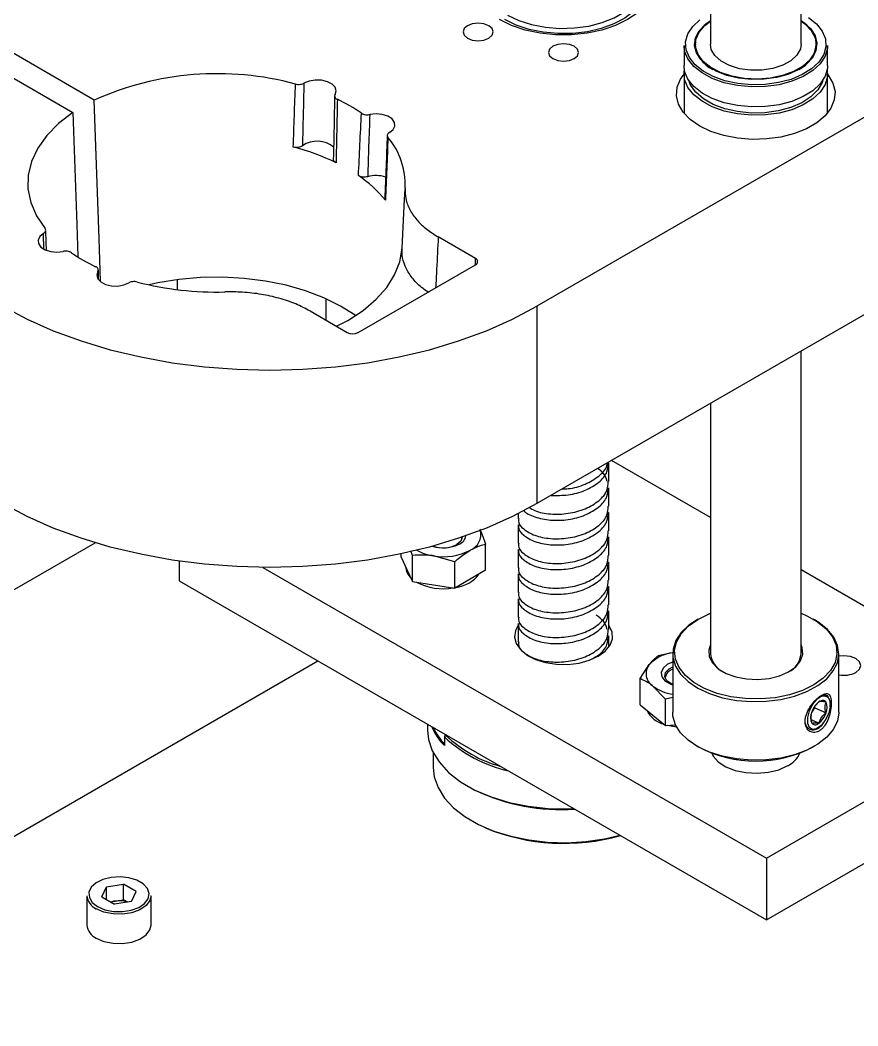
# Model space of a CAD drawing. Header units: millimetres. Extents: x -190 to 12889, y -227 to 3957.
# Drawn here: x 12212.2 to 12323.2, y 603.9 to 737.1 of the extents above; entities that cross this region are included whole.
import ezdxf

# ---------------------------------------------------------------- set-up
doc = ezdxf.new("R2010")
doc.units = ezdxf.units.MM
doc.header["$LTSCALE"] = 0.7
doc.layers.get('0').update_dxf_attribs({"color": 255})
doc.layers.add('DIM', color=94, linetype='Continuous', lineweight=25)

# ---------------------------------------------------------------- blocks, each defined once
blk = doc.blocks.new('3d')
at = {"color": 5, "linetype": 'Continuous', "lineweight": 25}
for p, q in [((17713.61, 657.74), (17713.61, 698.32)), ((17701.61, 692.66), (17701.61, 657.74)), ((17619.98, 650.36), (17595.18, 664.68)), ((17592.35, 663.05), (17617.15, 648.73)), ((17698.11, 657.58), (17698.11, 654.92)), ((17699.61, 657.74), (17699.61, 657.66)), ((17715.61, 657.66), (17715.61, 657.74)), ((17717.11, 654.92), (17717.11, 657.58)), ((17698.11, 653.82), (17698.11, 648.63)), ((17717.11, 648.63), (17717.11, 653.82)), ((17726.7, 650.8), (17678.62, 623.04)), ((17661.14, 638.62), (17661.06, 637.15)), ((17660.76, 630.72), (17661.09, 637.25)), ((17613.34, 630.61), (17613.28, 632.68)), ((17670.48, 629.37), (17665.56, 632.22)), ((17670.48, 628.55), (17670.48, 629.37)), ((17620.49, 626.76), (17620.48, 627.65)), ((17620.57, 626.59), (17620.55, 627.84)), ((17654.93, 619.57), (17670.48, 628.55)), ((17631.01, 625.25), (17631.01, 626.57)), ((17650.69, 624.03), (17650.69, 621.2)), ((17726.7, 624.67), (17678.62, 596.91)), ((17648.58, 622.42), (17653.51, 619.57)), ((17678.62, 623.04), (17678.62, 596.91)), ((17713.61, 577.03), (17713.61, 617.11)), ((17701.61, 610.19), (17701.61, 577.03)), ((17688.15, 599.83), (17688.15, 602.28)), ((17701.61, 595.06), (17688.51, 602.62)), ((17688.15, 596.57), (17688.15, 599.02)), ((17676.15, 595.58), (17676.15, 594.94)), ((17688.15, 593.3), (17688.15, 595.75)), ((17676.15, 594.12), (17676.15, 591.67)), ((17553.1, 553.04), (17620.13, 591.73)), ((17671.82, 588.08), (17671.82, 591.55)), ((17688.15, 590.04), (17688.15, 592.49)), ((17660.66, 589.81), (17660.66, 590.26)), ((17662.16, 590.06), (17661.93, 590.65)), ((17676.15, 590.85), (17676.15, 588.4)), ((17631.24, 589.31), (17631.24, 586.7)), ((17660.66, 589.81), (17661.41, 588.2)), ((17662.16, 586.59), (17662.16, 590.06)), ((17667.74, 589.2), (17664.95, 589.99)), ((17667.74, 585.72), (17667.74, 589.2)), ((17688.15, 586.77), (17688.15, 589.22)), ((17642.32, 588.46), (17709.02, 549.96)), ((17661.24, 588.56), (17661.24, 588.54)), ((17661.41, 588.2), (17662.16, 586.59)), ((17671.82, 588.08), (17669.78, 586.9)), ((17676.15, 587.59), (17676.15, 585.14)), ((17744.38, 570.37), (17713.61, 588.13)), ((17631.24, 586.7), (17709.02, 541.8)), ((17662.16, 586.59), (17664.95, 586.16)), ((17664.95, 586.16), (17667.74, 585.72)), ((17669.78, 586.9), (17667.74, 585.72)), ((17688.15, 583.5), (17688.15, 585.95)), ((17709.02, 549.96), (17769.83, 585.07)), ((17676.15, 584.32), (17676.15, 581.87)), ((17688.15, 580.24), (17688.15, 582.69)), ((17676.15, 581.05), (17676.15, 578.6)), ((17700, 581.62), (17699.83, 581.52)), ((17715.39, 581.52), (17715.21, 581.62)), ((17688.15, 577.91), (17688.15, 579.42)), ((17696.53, 577.16), (17694.7, 576.76)), ((17696.61, 577.03), (17696.61, 569.27)), ((17709.02, 541.8), (17769.83, 576.9)), ((17718.61, 569.27), (17718.61, 577.03)), ((17508.55, 494.66), (17649.61, 576.09)), ((17692.31, 573.73), (17693.51, 575.61)), ((17696.33, 574.84), (17696.29, 574.82)), ((17692.31, 570.25), (17692.31, 573.73)), ((17695.67, 571.01), (17693.99, 572.73)), ((17692.31, 570.25), (17693.99, 568.9)), ((17696.61, 571.22), (17695.67, 571.01)), ((17695.67, 567.54), (17695.67, 571.01)), ((17715.45, 569.88), (17715.45, 570.12)), ((17715.97, 570.65), (17715.62, 570.27)), ((17717.61, 570.51), (17717.47, 570.49)), ((17693.99, 568.9), (17695.67, 567.54)), ((17715.01, 569.23), (17715.45, 569.88)), ((17715.45, 569.88), (17716.91, 569.2)), ((17664.15, 567.7), (17664.15, 566.86)), ((17695.67, 567.54), (17696.99, 567.61)), ((17695.93, 567.56), (17697.13, 567.33)), ((17714.94, 568.3), (17715.97, 567.82)), ((17716.36, 567.62), (17716.4, 567.66)), ((17666.66, 566.25), (17666.56, 566.23)), ((17666.69, 566.23), (17666.58, 566.21)), ((17666.38, 566.03), (17666.38, 564.92)), ((17666.39, 566), (17666.39, 564.86)), ((17699.83, 564.78), (17700, 564.68)), ((17715.21, 564.68), (17715.39, 564.78)), ((17664.9, 563.89), (17664.9, 561.96)), ((17709.02, 549.96), (17709.02, 541.8)), ((17621, 544.82), (17621.61, 546.14)), ((17621.61, 546.14), (17623.89, 546.49)), ((17621.61, 544.47), (17621.61, 546.14)), ((17625.55, 545.53), (17623.89, 546.49)), ((17623.89, 544.45), (17623.89, 546.49)), ((17619.03, 544.97), (17619.03, 541.09)), ((17621, 544.82), (17622.67, 543.86)), ((17624.94, 544.21), (17625.55, 545.53)), ((17627.53, 541.09), (17627.53, 544.97)), ((17622.12, 544.17), (17622.75, 544.27)), ((17624.94, 544.21), (17622.67, 543.86)), ((17622.75, 544.27), (17623.89, 544.45)), ((17624.43, 544.13), (17623.89, 544.45))]:
    blk.add_line(p, q, dxfattribs=at)
at = {"color": 5, "linetype": 'Continuous', "lineweight": 25, "flags": 128}
for points in [[(17688.17, 671.9), (17689.03, 671.58), (17690.64, 670.8), (17691.98, 669.88), (17693.03, 668.83), (17693.74, 667.7), (17694.11, 666.51), (17694.11, 665.3), (17693.74, 664.11), (17693.03, 662.98), (17691.98, 661.93), (17690.64, 661.01), (17689.03, 660.23), (17687.22, 659.63), (17685.26, 659.21), (17683.2, 659), (17681.1, 659), (17679.04, 659.21), (17677.08, 659.63), (17675.27, 660.23), (17673.67, 661.01), (17673.67, 661.01)], [(17674.73, 661.62), (17676.22, 660.9), (17677.91, 660.36), (17679.75, 660), (17681.67, 659.85), (17683.6, 659.9), (17685.49, 660.16), (17687.26, 660.61), (17688.86, 661.24), (17690.23, 662.03), (17691.32, 662.96), (17692.11, 663.98), (17692.55, 665.07), (17692.64, 666.18), (17692.37, 667.29), (17691.76, 668.35), (17690.81, 669.33), (17689.58, 670.19), (17688.08, 670.91)], [(17689.93, 669.99), (17690.59, 669.57), (17691.72, 668.63), (17692.53, 667.59), (17693.02, 666.49), (17693.15, 665.35), (17692.93, 664.22), (17692.36, 663.13), (17691.46, 662.12), (17690.27, 661.21), (17688.81, 660.44), (17687.14, 659.84), (17685.31, 659.41), (17683.38, 659.19), (17681.41, 659.16), (17679.46, 659.34), (17677.6, 659.71), (17675.89, 660.28), (17674.37, 661.01)], [(17714.58, 661.3), (17715.64, 660.44), (17716.4, 659.49), (17716.82, 658.46), (17716.89, 657.41), (17716.6, 656.37), (17715.96, 655.38), (17715, 654.49), (17713.76, 653.72), (17712.28, 653.1), (17710.63, 652.66), (17708.85, 652.42), (17707.03, 652.38), (17705.23, 652.55), (17703.52, 652.92), (17701.97, 653.47), (17700.64, 654.19), (17699.57, 655.04), (17698.81, 656), (17698.39, 657.02), (17698.32, 658.07), (17698.62, 659.11), (17699.25, 660.1), (17700.21, 661)], [(17708.69, 653.11), (17707, 653.08), (17705.33, 653.25), (17703.77, 653.62), (17702.37, 654.18), (17701.2, 654.88), (17700.31, 655.71), (17699.74, 656.63), (17699.51, 657.6), (17699.64, 658.58), (17700.11, 659.52), (17700.92, 660.38), (17701.61, 660.88)], [(17713.61, 660.8), (17714.11, 660.43), (17714.96, 659.56), (17715.46, 658.61), (17715.6, 657.61), (17715.37, 656.62), (17714.77, 655.69), (17713.84, 654.84), (17712.61, 654.14), (17711.15, 653.6), (17709.53, 653.26), (17707.82, 653.13), (17706.09, 653.21), (17704.44, 653.5), (17702.93, 653.99), (17701.65, 654.66), (17700.64, 655.47), (17699.96, 656.39), (17699.63, 657.37), (17699.68, 658.37), (17700.1, 659.34), (17700.87, 660.23), (17701.61, 660.8)], [(17713.61, 660.88), (17714.02, 660.6), (17714.91, 659.77), (17715.48, 658.85), (17715.7, 657.88), (17715.58, 656.91), (17715.1, 655.97), (17714.3, 655.11), (17713.2, 654.36), (17711.86, 653.76), (17710.34, 653.34), (17708.69, 653.11)], [(17672.25, 660.19), (17671.6, 660.44), (17670.84, 660.53), (17670.07, 660.44), (17669.42, 660.19), (17668.99, 659.82), (17668.84, 659.37), (17668.99, 658.93), (17669.42, 658.56), (17670.07, 658.31), (17670.84, 658.22), (17671.6, 658.31), (17672.25, 658.56), (17672.68, 658.93), (17672.84, 659.37), (17672.68, 659.82), (17672.25, 660.19)], [(17683.56, 657.48), (17682.92, 657.73), (17682.15, 657.82), (17681.39, 657.73), (17680.74, 657.48), (17680.3, 657.11), (17680.15, 656.67), (17680.3, 656.23), (17680.74, 655.85), (17681.39, 655.6), (17682.15, 655.51), (17682.92, 655.6), (17683.56, 655.85), (17684, 656.23), (17684.15, 656.67), (17684, 657.11), (17683.56, 657.48)], [(17708.88, 652.14), (17707.02, 652.1), (17705.18, 652.28), (17703.43, 652.65), (17701.85, 653.22), (17700.49, 653.95), (17699.4, 654.82), (17698.62, 655.8), (17698.19, 656.84), (17698.11, 657.58)], [(17708.41, 654.31), (17706.91, 654.3), (17705.45, 654.51), (17704.12, 654.92), (17703.02, 655.51), (17702.2, 656.24), (17701.72, 657.06), (17701.61, 657.74)], [(17713.61, 657.74), (17713.51, 657.12), (17713.06, 656.29), (17712.26, 655.56), (17711.18, 654.96), (17709.86, 654.53), (17708.41, 654.31)], [(17717.11, 657.58), (17717.09, 657.24), (17716.79, 656.18), (17716.14, 655.17), (17715.16, 654.26), (17713.9, 653.47), (17712.39, 652.84), (17710.69, 652.39), (17708.88, 652.14)], [(17708.88, 649.49), (17707.02, 649.45), (17705.18, 649.62), (17703.43, 650), (17701.85, 650.56), (17700.49, 651.29), (17699.4, 652.17), (17698.62, 653.14), (17698.19, 654.19), (17698.11, 654.92)], [(17717.06, 654.37), (17717.09, 653.48), (17716.79, 652.42), (17716.14, 651.41), (17715.16, 650.5), (17713.9, 649.71), (17712.39, 649.08), (17710.69, 648.64), (17708.88, 648.39), (17707.02, 648.35), (17705.18, 648.52), (17703.43, 648.9), (17701.85, 649.46), (17700.49, 650.19), (17699.4, 651.06), (17698.62, 652.04), (17698.19, 653.09), (17698.12, 654.16), (17698.15, 654.37)], [(17717.11, 654.92), (17717.09, 654.59), (17716.79, 653.52), (17716.14, 652.52), (17715.16, 651.6), (17713.9, 650.81), (17712.39, 650.18), (17710.69, 649.74), (17708.88, 649.49)], [(17651.9, 651.09), (17652.04, 651.57), (17651.9, 652.05), (17651.5, 652.47), (17650.87, 652.79), (17650.1, 652.98), (17649.26, 653.01), (17648.46, 652.88), (17647.77, 652.6)], [(17700.18, 646.92), (17698.94, 647.78), (17698, 648.76), (17697.39, 649.82), (17697.12, 650.93), (17697.21, 652.05), (17697.65, 653.14), (17698.11, 653.79)], [(17708.81, 648.67), (17706.99, 648.64), (17705.2, 648.82), (17703.5, 649.2), (17701.97, 649.77), (17700.68, 650.51), (17699.66, 651.38), (17698.97, 652.35), (17698.73, 652.98)], [(17717.11, 653.79), (17717.21, 653.66), (17717.83, 652.6), (17718.1, 651.49), (17718.01, 650.37), (17717.56, 649.28), (17716.78, 648.26), (17715.68, 647.34), (17714.31, 646.55), (17712.72, 645.91), (17710.94, 645.46), (17709.06, 645.21), (17707.12, 645.15), (17705.2, 645.31), (17703.37, 645.66), (17701.67, 646.21), (17700.18, 646.92)], [(17716.49, 652.98), (17716.39, 652.69), (17715.81, 651.69), (17714.9, 650.78), (17713.69, 649.99), (17712.23, 649.37), (17710.58, 648.92), (17708.81, 648.67)], [(17620.84, 626.35), (17620.64, 632.01), (17619.98, 650.36)], [(17617.15, 648.73), (17615.26, 647.27), (17613.71, 645.68), (17612.51, 644), (17611.69, 642.24), (17611.26, 640.43), (17611.22, 638.61), (17611.59, 636.8), (17612.34, 635.03), (17613.48, 633.33)], [(17617.15, 648.73), (17617.68, 633.87), (17617.83, 629.64)], [(17659.1, 646.06), (17659.58, 646.45), (17659.81, 646.92), (17659.76, 647.4), (17659.44, 647.85), (17658.88, 648.21), (17658.15, 648.44), (17657.32, 648.52), (17656.49, 648.44)], [(17613.28, 632.68), (17612.8, 632.29), (17612.57, 631.82), (17612.62, 631.34), (17612.94, 630.89), (17613.5, 630.53), (17614.23, 630.3), (17615.06, 630.22), (17615.88, 630.3)], [(17652.1, 620.39), (17653.57, 621.17), (17655.6, 622.5), (17657.33, 623.97), (17658.73, 625.55), (17659.78, 627.22), (17660.46, 628.95), (17660.76, 630.72)], [(17620.48, 627.65), (17620.34, 627.17), (17620.48, 626.7), (17620.88, 626.27), (17621.5, 625.95), (17622.28, 625.76), (17623.11, 625.73), (17623.92, 625.87), (17624.6, 626.15)], [(17654.61, 621.81), (17654.56, 621.85), (17652.6, 623.08), (17650.4, 624.16), (17647.99, 625.08), (17645.4, 625.82), (17642.67, 626.38), (17639.85, 626.74), (17636.97, 626.89), (17634.08, 626.85), (17631.22, 626.6), (17628.43, 626.15), (17627.26, 625.89)], [(17607.9, 623.04), (17611.12, 621.34), (17614.58, 619.81), (17618.26, 618.46), (17622.13, 617.29), (17626.16, 616.33), (17630.32, 615.57), (17634.58, 615.03), (17638.9, 614.7), (17643.26, 614.59), (17647.62, 614.7), (17651.94, 615.03), (17656.2, 615.57), (17660.36, 616.33), (17664.39, 617.29), (17668.26, 618.46), (17671.94, 619.81), (17675.4, 621.34), (17678.62, 623.04)], [(17678.62, 596.91), (17675.4, 595.21), (17671.94, 593.68), (17668.26, 592.33), (17664.39, 591.16), (17660.36, 590.2), (17656.2, 589.44), (17651.94, 588.9), (17647.62, 588.57), (17643.26, 588.46), (17638.9, 588.57), (17634.58, 588.9), (17630.32, 589.44), (17626.16, 590.2), (17622.13, 591.16), (17618.26, 592.33), (17614.58, 593.68), (17611.12, 595.21), (17607.9, 596.91)], [(17668.74, 592.5), (17668.55, 591.94), (17668.01, 591.48)], [(17668.65, 592.46), (17668.69, 592.21), (17668.69, 592.2)], [(17713.61, 582.38), (17714.38, 582.05), (17715.8, 581.25), (17716.94, 580.31), (17717.76, 579.27), (17718.24, 578.16), (17718.35, 577.02), (17718.1, 575.88), (17717.49, 574.79), (17716.54, 573.78), (17715.29, 572.89), (17713.78, 572.15), (17712.06, 571.58), (17710.19, 571.21), (17708.23, 571.04), (17706.24, 571.08), (17704.31, 571.32), (17702.48, 571.77), (17700.83, 572.41), (17699.42, 573.21), (17698.28, 574.15), (17697.45, 575.19), (17696.98, 576.3), (17696.86, 577.45), (17697.11, 578.58), (17697.72, 579.67), (17698.67, 580.68), (17699.92, 581.57), (17701.43, 582.31), (17701.61, 582.38)], [(17676.15, 580.79), (17675.79, 580.11), (17675.65, 579.24), (17675.87, 578.38), (17676.43, 577.57), (17677.3, 576.86), (17678.42, 576.28), (17679.75, 575.86), (17681.21, 575.64), (17682.72, 575.61), (17684.2, 575.79), (17685.56, 576.16), (17686.75, 576.7)], [(17686.75, 576.7), (17687.68, 577.38), (17688.32, 578.17), (17688.63, 579.02), (17688.58, 579.9), (17688.19, 580.74), (17688.15, 580.79)], [(17699.83, 581.52), (17698.76, 580.8), (17697.74, 579.83), (17697.03, 578.77), (17696.66, 577.65), (17696.64, 576.51), (17696.98, 575.39), (17697.66, 574.32), (17698.65, 573.34), (17699.94, 572.47), (17701.47, 571.76), (17703.2, 571.21), (17705.07, 570.85), (17707.02, 570.69), (17708.99, 570.73), (17710.92, 570.97), (17712.74, 571.41), (17714.39, 572.03), (17715.83, 572.81), (17717, 573.72), (17717.87, 574.75), (17718.41, 575.84), (17718.61, 576.97), (17718.45, 578.11), (17717.94, 579.21), (17717.1, 580.24), (17715.95, 581.16), (17715.39, 581.52)], [(17701.61, 578.24), (17701.38, 577.51), (17701.44, 576.64), (17701.86, 575.81), (17702.62, 575.05), (17703.67, 574.43), (17704.95, 573.97), (17706.38, 573.69), (17707.88, 573.63), (17709.36, 573.77), (17710.75, 574.11), (17711.95, 574.64), (17712.9, 575.31), (17713.54, 576.1), (17713.84, 576.95), (17713.77, 577.82), (17713.61, 578.24)], [(17720.86, 574.56), (17721.35, 574.98), (17721.52, 575.47), (17721.35, 575.97), (17720.86, 576.39), (17720.13, 576.67), (17719.27, 576.77), (17718.61, 576.71)], [(17696.61, 575.93), (17695.92, 575.63), (17695.33, 575.13), (17695.07, 574.55), (17695.17, 573.95), (17695.62, 573.41), (17696.36, 572.98), (17696.61, 572.9)], [(17696.61, 572.95), (17696.47, 573.01), (17695.85, 573.45), (17695.57, 573.99), (17695.67, 574.55), (17696.13, 575.04), (17696.61, 575.3)], [(17717.21, 571.23), (17717.44, 570.69), (17717.45, 569.93), (17717.23, 569.06), (17716.81, 568.21), (17716.26, 567.53), (17715.67, 567.1), (17715.12, 567.01), (17714.71, 567.25), (17714.48, 567.8), (17714.48, 568.58), (17714.72, 569.45), (17715.14, 570.29), (17715.69, 570.96)], [(17716.91, 570.61), (17716.83, 570.71), (17716.74, 570.78), (17716.63, 570.83), (17716.51, 570.85), (17716.38, 570.84), (17716.25, 570.8), (17716.11, 570.74), (17715.97, 570.65)], [(17718.61, 569.27), (17718.61, 569.22), (17718.41, 568.08), (17717.87, 566.99), (17717, 565.97), (17715.83, 565.05), (17714.39, 564.27), (17712.74, 563.65), (17710.92, 563.21), (17708.99, 562.97), (17707.02, 562.93), (17705.07, 563.09), (17703.2, 563.45), (17701.47, 564), (17699.94, 564.72), (17698.65, 565.58), (17697.66, 566.56), (17696.98, 567.63), (17696.64, 568.75), (17696.61, 569.27)], [(17715.02, 567.85), (17715.1, 567.76), (17715.19, 567.68), (17715.3, 567.64), (17715.42, 567.62), (17715.55, 567.63), (17715.68, 567.67), (17715.82, 567.73), (17715.97, 567.82)], [(17664.15, 566.86), (17664.27, 565.68), (17664.77, 564.15), (17665.66, 562.69), (17666.92, 561.32), (17668.51, 560.08), (17670.41, 558.98), (17672.56, 558.06), (17674.94, 557.34), (17677.47, 556.83), (17680.1, 556.53), (17682.78, 556.47), (17683.59, 556.5)], [(17666.58, 566.21), (17666.57, 566.22), (17666.56, 566.23), (17666.56, 566.23), (17666.56, 566.23)], [(17701.77, 563.85), (17701.96, 563.48), (17702.64, 562.71), (17703.64, 562.06), (17704.88, 561.57), (17706.3, 561.28), (17707.8, 561.19), (17709.28, 561.33), (17710.66, 561.67), (17711.85, 562.21)], [(17664.9, 561.96), (17665.03, 560.74), (17665.53, 559.3), (17666.38, 557.92), (17667.58, 556.63), (17669.09, 555.45), (17670.88, 554.42), (17672.92, 553.55), (17675.16, 552.86), (17677.55, 552.36), (17680.04, 552.08), (17682.57, 552), (17685.09, 552.15), (17687.56, 552.5), (17689.63, 552.99)], [(17620.45, 543.54), (17621.41, 543.13), (17622.53, 542.91), (17623.72, 542.88), (17624.88, 543.06), (17625.89, 543.42), (17626.66, 543.95), (17627.14, 544.58), (17627.27, 545.26), (17627.05, 545.94), (17626.5, 546.55), (17625.65, 547.03), (17624.6, 547.35), (17623.43, 547.48), (17622.24, 547.4), (17621.15, 547.13), (17620.24, 546.68), (17619.61, 546.1), (17619.3, 545.43), (17619.35, 544.75), (17619.74, 544.1), (17620.45, 543.54)], [(17627.53, 544.97), (17627.38, 544.34), (17626.88, 543.67), (17626.05, 543.11), (17624.98, 542.72), (17623.75, 542.53), (17622.49, 542.56), (17621.29, 542.8), (17620.27, 543.24)], [(17620.27, 539.36), (17621.29, 538.92), (17622.49, 538.68), (17623.75, 538.65), (17624.98, 538.84), (17626.05, 539.23), (17626.88, 539.79), (17627.38, 540.46), (17627.53, 541.09)]]:
    blk.add_lwpolyline(points, dxfattribs=at)
at = {"color": 5, "linetype": 'Continuous', "lineweight": 25}
for centre, radius, start, end in [((17703.45, 657.29), 3.96, 117.764, 174.7097), ((17711.86, 657.36), 3.86, 4.4832, 63.043), ((17703.62, 658.07), 4.04, 185.8741, 244.9547), ((17711.68, 658.01), 3.94, 294.2713, 354.8999), ((17636.28, 614.09), 39.76, 74.8882, 114.2015), ((17642.06, 629.2), 23.55, 55.5131, 64.4922), ((17649.52, 641.48), 3.43, 49.6429, 124.7718), ((17651.67, 639.23), 9.5, 357.004, 40.5412), ((17638.65, 614.17), 30.93, 64.3802, 75.5564), ((17646.03, 626.95), 16.12, 38.9318, 56.2103), ((17657.32, 636.24), 4.12, 71.8872, 105.7546), ((17630.32, 649.54), 23.55, 235.5131, 244.4922), ((17670.33, 628.96), 0.437, 290.7834, 69.2166), ((17636.11, 666.19), 41.26, 255.4308, 271.6441), ((17654.22, 620.94), 1.54, 242.6097, 297.3903), ((17668.97, 592.82), 2.23, 291.0761, 14.0219), ((17666.22, 595.76), 4.71, 252.1678, 297.01), ((17666.23, 594.97), 3.92, 249.6063, 297.0515), ((17667.78, 592.91), 1.47, 293.1368, 350.2312), ((17665.85, 596.45), 6.52, 241.2388, 262.0162), ((17666.25, 597.56), 7.68, 260.2289, 297.3572), ((17663.25, 588.59), 2.01, 181.4606, 229.1765), ((17667.36, 590.28), 4.5, 276.7149, 323.2798), ((17666.22, 593.23), 7.6, 242.3405, 280.154), ((17697.17, 572.22), 4.98, 96.4243, 137.2169), ((17704.56, 577.31), 2.97, 185.3859, 244.3291), ((17710.66, 577.3), 2.96, 295.5753, 354.7096), ((17695.03, 574.39), 1.95, 141.3096, 237.8098), ((17696.96, 573.67), 1.35, 105.0014, 173.4477), ((17719.27, 577.67), 3.5, 259.1161, 297.1142), ((17697.5, 577.51), 5.92, 233.6689, 261.3061), ((17717.75, 568.41), 2.86, 128.58, 162.6047), ((17717.02, 569.32), 2.11, 119.8474, 128.9326), ((17716.63, 570.43), 0.979, 67.0406, 132.7895), ((17715.31, 569.91), 1.75, 336.1312, 23.8688), ((17716.81, 570.72), 0.653, 52.0775, 71.9738), ((17696.33, 571.11), 3.52, 206.1137, 256.0275), ((17716.62, 568.56), 1.75, 156.1312, 203.8688), ((17712.62, 570.8), 2.86, 326.6746, 343.1415), ((17714.18, 570.05), 2.86, 308.58, 342.6047), ((17672.36, 570.75), 8.39, 203.5777, 224.6548), ((17672.61, 570.98), 8.59, 205.4368, 223.9504), ((17678.35, 578.54), 17.04, 226.3093, 254.7305), ((17666.42, 566.03), 0.0395, 180.9069, 226.7865), ((17678.81, 579.23), 18.14, 226.8221, 257.3719), ((17707.61, 579.22), 16.41, 242.4036, 297.5964), ((17710.34, 565.26), 3.41, 296.2912, 335.5784), ((17681.79, 582.8), 26.41, 244.7737, 273.988), ((17682.19, 579.19), 27.28, 247.6683, 285.9247), ((17621.1, 545.15), 2.08, 184.8256, 246.4945), ((17623.18, 541.37), 2.94, 98.5157, 109.6834), ((17623.27, 540.98), 3.34, 70.646, 99.0666), ((17621.1, 541.27), 2.08, 184.8256, 246.4945)]:
    blk.add_arc(centre, radius, start, end, dxfattribs=at)
for points, knots in [([(17646.36, 644.12), (17646.41, 645.52), (17646.5, 648.3), (17646.6, 651.09), (17646.65, 652.48)], [0, 0, 0, 0, 0.499407, 1, 1, 1, 1]), ([(17646.65, 652.48), (17646.75, 652.46), (17646.97, 652.42), (17647.31, 652.43), (17647.59, 652.5), (17647.72, 652.57), (17647.77, 652.6)], [0, 0, 0, 0, 0.277151, 0.554294, 0.831632, 1, 1, 1, 1]), ([(17647.77, 652.6), (17647.74, 651.2), (17647.66, 648.43), (17647.6, 645.67), (17647.57, 644.3)], [0, 0, 0, 0, 0.504777, 1, 1, 1, 1]), ([(17651.82, 650.91), (17651.8, 649.53), (17651.77, 646.72), (17651.7, 643.93), (17651.66, 642.51)], [0, 0, 0, 0, 0.491936, 1, 1, 1, 1]), ([(17651.9, 651.09), (17651.87, 651.03), (17651.81, 650.9), (17651.88, 650.71), (17652.02, 650.55), (17652.15, 650.48), (17652.2, 650.46)], [0, 0, 0, 0, 0.277631, 0.555266, 0.832776, 1, 1, 1, 1]), ([(17652.2, 650.46), (17652.17, 649.06), (17652.12, 646.26), (17652.05, 643.46), (17652.02, 642.06)], [0, 0, 0, 0, 0.499674, 1, 1, 1, 1]), ([(17654.99, 640.35), (17655.06, 641.72), (17655.18, 644.48), (17655.32, 647.24), (17655.39, 648.61)], [0, 0, 0, 0, 0.499407, 1, 1, 1, 1]), ([(17655.39, 648.61), (17655.47, 648.57), (17655.63, 648.48), (17655.96, 648.41), (17656.25, 648.4), (17656.43, 648.43), (17656.49, 648.44)], [0, 0, 0, 0, 0.2771509, 0.5542941, 0.8316315, 1, 1, 1, 1]), ([(17656.49, 648.44), (17656.44, 647.05), (17656.34, 644.31), (17656.25, 641.56), (17656.21, 640.2)], [0, 0, 0, 0, 0.504777, 1, 1, 1, 1]), ([(17659.1, 646.06), (17659.02, 646.01), (17658.88, 645.91), (17658.79, 645.71), (17658.81, 645.54), (17658.87, 645.45), (17658.9, 645.41)], [0, 0, 0, 0, 0.277631, 0.555266, 0.832776, 1, 1, 1, 1]), ([(17658.79, 645.68), (17658.75, 644.31), (17658.65, 641.52), (17658.53, 638.75), (17658.48, 637.33)], [0, 0, 0, 0, 0.489738, 1, 1, 1, 1]), ([(17658.9, 645.41), (17658.84, 644.02), (17658.74, 641.24), (17658.62, 638.47), (17658.57, 637.08)], [0, 0, 0, 0, 0.499674, 1, 1, 1, 1]), ([(17647.57, 644.3), (17647.49, 644.25), (17647.33, 644.15), (17647.01, 644.08), (17646.67, 644.06), (17646.46, 644.1), (17646.36, 644.12)], [0, 0, 0, 0, 0.2527516, 0.5055069, 0.7581558, 1, 1, 1, 1]), ([(17652.02, 642.06), (17651.94, 642.11), (17651.79, 642.2), (17651.67, 642.36), (17651.68, 642.47), (17651.68, 642.51)], [0, 0, 0, 0, 0.3804948, 0.7609808, 1, 1, 1, 1]), ([(17656.21, 640.2), (17656.1, 640.18), (17655.89, 640.13), (17655.54, 640.14), (17655.23, 640.21), (17655.07, 640.3), (17654.99, 640.35)], [0, 0, 0, 0, 0.2527516, 0.5055069, 0.7581558, 1, 1, 1, 1]), ([(17661.16, 638.73), (17661.17, 638.25), (17661.17, 637.28), (17661.72, 635.85), (17662.66, 634.48), (17663.93, 633.24), (17665.03, 632.55), (17665.56, 632.22)], [0, 0, 0, 0, 0.200294, 0.4064, 0.606693, 0.81278, 1, 1, 1, 1]), ([(17658.57, 637.08), (17658.52, 637.14), (17658.47, 637.22), (17658.48, 637.31), (17658.49, 637.33)], [0, 0, 0, 0, 0.745574, 1, 1, 1, 1]), ([(17613.28, 632.68), (17613.35, 632.73), (17613.5, 632.84), (17613.58, 633.03), (17613.57, 633.2), (17613.51, 633.3), (17613.48, 633.33)], [0, 0, 0, 0, 0.277631, 0.555266, 0.832776, 1, 1, 1, 1]), ([(17613.68, 630.49), (17613.68, 630.5), (17613.64, 631.37), (17613.61, 632.24), (17613.58, 633.1)], [0, 0, 0, 0, 0.004682, 1, 1, 1, 1]), ([(17665.56, 632.22), (17665.48, 630.8), (17665.37, 628.56), (17665.26, 626.33), (17665.21, 625.51)], [0, 0, 0, 0, 0.635039, 1, 1, 1, 1]), ([(17616.99, 630.13), (17616.91, 630.18), (17616.75, 630.27), (17616.42, 630.34), (17616.12, 630.34), (17615.95, 630.32), (17615.88, 630.3)], [0, 0, 0, 0, 0.277151, 0.554294, 0.831632, 1, 1, 1, 1]), ([(17664.2, 624.93), (17663.98, 625.08), (17663.18, 625.6), (17662.19, 626.64), (17661.26, 628.01), (17660.77, 629.39), (17660.76, 630.3), (17660.76, 630.72)], [0, 0, 0, 0, 0.0951503, 0.332237, 0.5626449, 0.7997459, 1, 1, 1, 1]), ([(17620.48, 627.65), (17620.51, 627.71), (17620.56, 627.84), (17620.5, 628.04), (17620.36, 628.19), (17620.23, 628.26), (17620.18, 628.29)], [0, 0, 0, 0, 0.277631, 0.555266, 0.832776, 1, 1, 1, 1]), ([(17625.73, 626.26), (17625.62, 626.28), (17625.41, 626.33), (17625.07, 626.31), (17624.79, 626.24), (17624.66, 626.17), (17624.6, 626.15)], [0, 0, 0, 0, 0.277151, 0.554294, 0.831632, 1, 1, 1, 1]), ([(17648.58, 622.42), (17647.97, 622.74), (17646.71, 623.4), (17644.51, 624.14), (17642.13, 624.66), (17639.7, 624.95), (17638.07, 624.95), (17637.29, 624.95)], [0, 0, 0, 0, 0.200577, 0.406969, 0.607546, 0.813951, 1, 1, 1, 1]), ([(17680.5, 598), (17681.25, 597.99), (17682.78, 597.97), (17685.08, 598.6), (17686.9, 599.68), (17688.02, 600.99), (17688.05, 601.9), (17688.06, 602.29)], [0, 0, 0, 0, 0.2055567, 0.4180472, 0.6305377, 0.8424135, 1, 1, 1, 1]), ([(17682, 598.87), (17682.25, 598.87), (17683.28, 598.88), (17685.09, 599.43), (17686.87, 600.5), (17687.88, 601.55), (17687.94, 602.19), (17687.95, 602.3)], [0, 0, 0, 0, 0.091784, 0.373789, 0.655794, 0.936983, 1, 1, 1, 1]), ([(17687.92, 599.85), (17687.81, 600.22), (17687.63, 600.87), (17686.95, 601.36), (17686.66, 601.56)], [0, 0, 0, 0, 0.580155, 1, 1, 1, 1]), ([(17677.59, 596.41), (17677.83, 596.26), (17678.54, 595.81), (17680.41, 595.47), (17682.77, 595.53), (17685.08, 596.15), (17686.9, 597.24), (17688.02, 598.54), (17688.05, 599.45), (17688.06, 599.84)], [0, 0, 0, 0, 0.083015, 0.242503, 0.401991, 0.561941, 0.721891, 0.881378, 1, 1, 1, 1]), ([(17676.84, 596.05), (17676.85, 596.03), (17677.08, 595.65), (17678.32, 595.11), (17680.37, 594.64), (17682.78, 594.72), (17685.08, 595.33), (17686.9, 596.42), (17688.02, 597.72), (17688.05, 598.63), (17688.06, 599.02)], [0, 0, 0, 0, 0.006512, 0.154068, 0.301198, 0.448328, 0.595884, 0.74344, 0.89057, 1, 1, 1, 1]), ([(17676.24, 594.93), (17676.21, 594.83), (17676.08, 594.35), (17676.78, 593.51), (17678.25, 592.64), (17680.39, 592.2), (17682.77, 592.27), (17685.08, 592.88), (17686.9, 593.97), (17688.02, 595.27), (17688.05, 596.18), (17688.06, 596.57)], [0, 0, 0, 0, 0.031983, 0.157164, 0.282345, 0.407164, 0.531983, 0.657164, 0.782345, 0.907164, 1, 1, 1, 1]), ([(17676.24, 594.11), (17676.21, 594.02), (17676.08, 593.54), (17676.78, 592.69), (17678.25, 591.83), (17680.39, 591.38), (17682.77, 591.45), (17685.08, 592.06), (17686.9, 593.15), (17688.02, 594.46), (17688.05, 595.37), (17688.06, 595.76)], [0, 0, 0, 0, 0.031983, 0.157164, 0.282345, 0.407164, 0.531983, 0.657164, 0.782345, 0.907164, 1, 1, 1, 1]), ([(17671.07, 593.53), (17671.09, 593.49), (17671.34, 592.94), (17671.59, 592.22), (17671.82, 591.55)], [0, 0, 0, 0, 0.070201, 1, 1, 1, 1]), ([(17676.24, 591.66), (17676.21, 591.57), (17676.08, 591.09), (17676.78, 590.24), (17678.25, 589.38), (17680.39, 588.93), (17682.77, 589), (17685.08, 589.61), (17686.9, 590.7), (17688.02, 592.01), (17688.05, 592.92), (17688.06, 593.31)], [0, 0, 0, 0, 0.031983, 0.157164, 0.282345, 0.407164, 0.531983, 0.657164, 0.782345, 0.907164, 1, 1, 1, 1]), ([(17669.78, 590.74), (17669.96, 590.84), (17670.65, 591.22), (17671.33, 591.41), (17671.82, 591.55)], [0, 0, 0, 0, 0.268634, 1, 1, 1, 1]), ([(17676.24, 590.85), (17676.21, 590.75), (17676.08, 590.27), (17676.78, 589.42), (17678.25, 588.56), (17680.39, 588.11), (17682.77, 588.19), (17685.08, 588.8), (17686.9, 589.89), (17688.02, 591.19), (17688.05, 592.1), (17688.06, 592.49)], [0, 0, 0, 0, 0.031983, 0.157164, 0.282345, 0.407164, 0.531983, 0.657164, 0.782345, 0.907164, 1, 1, 1, 1]), ([(17664.95, 589.99), (17664.88, 590), (17663.94, 590.14), (17663.02, 590.1), (17662.16, 590.06)], [0, 0, 0, 0, 0.070201, 1, 1, 1, 1]), ([(17667.74, 589.2), (17667.91, 589.35), (17668.57, 589.95), (17669.26, 590.4), (17669.78, 590.74)], [0, 0, 0, 0, 0.257551, 1, 1, 1, 1]), ([(17676.24, 588.4), (17676.21, 588.3), (17676.08, 587.82), (17676.78, 586.97), (17678.25, 586.11), (17680.39, 585.66), (17682.77, 585.74), (17685.08, 586.35), (17686.9, 587.44), (17688.02, 588.74), (17688.05, 589.65), (17688.06, 590.04)], [0, 0, 0, 0, 0.031983, 0.157164, 0.282345, 0.407164, 0.531983, 0.657164, 0.782345, 0.907164, 1, 1, 1, 1]), ([(17676.24, 587.58), (17676.21, 587.48), (17676.08, 587.01), (17676.78, 586.16), (17678.25, 585.29), (17680.39, 584.85), (17682.77, 584.92), (17685.08, 585.53), (17686.9, 586.62), (17688.02, 587.92), (17688.05, 588.84), (17688.06, 589.22)], [0, 0, 0, 0, 0.031983, 0.157164, 0.282345, 0.407164, 0.531983, 0.657164, 0.782345, 0.907164, 1, 1, 1, 1]), ([(17676.24, 585.13), (17676.21, 585.03), (17676.08, 584.56), (17676.78, 583.71), (17678.25, 582.84), (17680.39, 582.4), (17682.77, 582.47), (17685.08, 583.08), (17686.9, 584.17), (17688.02, 585.48), (17688.05, 586.39), (17688.06, 586.77)], [0, 0, 0, 0, 0.031983, 0.157164, 0.282345, 0.407164, 0.531983, 0.657164, 0.782345, 0.907164, 1, 1, 1, 1]), ([(17676.24, 584.32), (17676.21, 584.22), (17676.08, 583.74), (17676.78, 582.89), (17678.25, 582.03), (17680.39, 581.58), (17682.77, 581.65), (17685.08, 582.26), (17686.9, 583.35), (17688.02, 584.66), (17688.05, 585.57), (17688.06, 585.96)], [0, 0, 0, 0, 0.031983, 0.157164, 0.282345, 0.407164, 0.531983, 0.657164, 0.782345, 0.907164, 1, 1, 1, 1]), ([(17676.24, 581.87), (17676.21, 581.77), (17676.08, 581.29), (17676.78, 580.44), (17678.25, 579.58), (17680.39, 579.13), (17682.77, 579.2), (17685.08, 579.82), (17686.9, 580.9), (17688.02, 582.21), (17688.05, 583.12), (17688.06, 583.51)], [0, 0, 0, 0, 0.031983, 0.157164, 0.282345, 0.407164, 0.531983, 0.657164, 0.782345, 0.907164, 1, 1, 1, 1]), ([(17676.24, 581.05), (17676.21, 580.95), (17676.08, 580.47), (17676.78, 579.62), (17678.25, 578.76), (17680.39, 578.32), (17682.77, 578.39), (17685.08, 579), (17686.9, 580.09), (17688.02, 581.39), (17688.05, 582.3), (17688.06, 582.69)], [0, 0, 0, 0, 0.031983, 0.157164, 0.282345, 0.407164, 0.531983, 0.657164, 0.782345, 0.907164, 1, 1, 1, 1]), ([(17687.92, 580.25), (17687.81, 580.63), (17687.59, 581.34), (17686.82, 581.88), (17686.45, 582.14)], [0, 0, 0, 0, 0.520217, 1, 1, 1, 1]), ([(17676.24, 578.6), (17676.21, 578.5), (17676.08, 578.02), (17676.78, 577.17), (17678.25, 576.31), (17680.39, 575.87), (17682.77, 575.94), (17685.08, 576.55), (17686.9, 577.64), (17688.02, 578.94), (17688.05, 579.85), (17688.06, 580.24)], [0, 0, 0, 0, 0.031983, 0.157164, 0.282345, 0.407164, 0.531983, 0.657164, 0.782345, 0.907164, 1, 1, 1, 1]), ([(17685.78, 576.27), (17686.14, 576.47), (17687.13, 576.99), (17688.01, 578.13), (17688.05, 579.04), (17688.06, 579.43)], [0, 0, 0, 0, 0.245915, 0.678361, 1, 1, 1, 1]), ([(17693.51, 575.61), (17693.54, 575.64), (17693.94, 576.15), (17694.34, 576.47), (17694.7, 576.76)], [0, 0, 0, 0, 0.070201, 1, 1, 1, 1]), ([(17693.99, 572.73), (17693.95, 572.77), (17693.39, 573.22), (17692.83, 573.48), (17692.31, 573.73)], [0, 0, 0, 0, 0.070201, 1, 1, 1, 1]), ([(17717.61, 570.51), (17717.6, 570.79), (17717.56, 571.33), (17717.28, 571.76), (17716.88, 571.78), (17716.48, 571.62), (17716.15, 571.42), (17715.8, 571.14), (17715.33, 570.67), (17714.75, 569.95), (17714.34, 569.14), (17714.17, 568.5), (17714.11, 567.88), (17714.26, 567.2), (17714.75, 566.67), (17715.32, 566.56), (17715.8, 566.68), (17716.15, 566.87), (17716.48, 567.16), (17716.88, 567.67), (17717.28, 568.46), (17717.56, 569.55), (17717.6, 570.19), (17717.61, 570.51)], [0, 0, 0, 0, 0.062639, 0.12476, 0.187581, 0.219211, 0.249932, 0.280757, 0.312545, 0.374875, 0.4375, 0.468905, 0.499969, 0.562782, 0.624794, 0.687278, 0.719048, 0.750019, 0.780835, 0.812375, 0.875173, 0.937341, 1, 1, 1, 1]), ([(17716.12, 571.38), (17716.23, 571.45), (17716.45, 571.59), (17716.73, 571.63), (17716.96, 571.57), (17717.12, 571.43), (17717.17, 571.28), (17717.19, 571.24)], [0, 0, 0, 0, 0.227477, 0.434932, 0.668006, 0.909491, 1, 1, 1, 1]), ([(17716.91, 570.61), (17716.67, 570.65), (17716.23, 570.72), (17716.05, 570.67), (17715.97, 570.65)], [0, 0, 0, 0, 0.553881, 1, 1, 1, 1]), ([(17716.91, 569.2), (17716.84, 569.49), (17716.72, 570.02), (17716.85, 570.43), (17716.91, 570.61)], [0, 0, 0, 0, 0.553881, 1, 1, 1, 1]), ([(17717.46, 569.96), (17717.46, 569.97), (17717.47, 570.06), (17717.49, 570.34), (17717.47, 570.72), (17717.36, 571.04), (17717.26, 571.17), (17717.21, 571.23)], [0, 0, 0, 0, 0.010612, 0.171193, 0.50421, 0.788636, 1, 1, 1, 1]), ([(17714.95, 568.84), (17714.92, 568.74), (17714.85, 568.46), (17714.95, 568.09), (17715.02, 567.85)], [0, 0, 0, 0, 0.336985, 1, 1, 1, 1]), ([(17715.97, 567.82), (17716.07, 568.11), (17716.27, 568.63), (17716.71, 569.02), (17716.91, 569.2)], [0, 0, 0, 0, 0.553881, 1, 1, 1, 1]), ([(17716.68, 568.05), (17716.61, 567.92), (17716.4, 567.57), (17715.97, 567.14), (17715.47, 566.92), (17715.06, 566.91), (17714.72, 567.01), (17714.44, 567.25), (17714.22, 567.63), (17714.1, 567.99), (17714.15, 568.26), (17714.15, 568.28)], [0, 0, 0, 0, 0.087248, 0.245313, 0.402789, 0.500682, 0.611237, 0.725806, 0.82663, 0.986743, 1, 1, 1, 1]), ([(17715.02, 567.85), (17715.13, 567.88), (17715.32, 567.92), (17715.77, 567.85), (17715.97, 567.82)], [0, 0, 0, 0, 0.5538811, 1, 1, 1, 1]), ([(17715.71, 567.08), (17715.79, 567.12), (17715.99, 567.23), (17716.19, 567.42), (17716.3, 567.56), (17716.31, 567.57)], [0, 0, 0, 0, 0.388777, 0.962043, 1, 1, 1, 1]), ([(17666.56, 566.22), (17666.55, 566.22), (17666.51, 566.22), (17666.45, 566.18), (17666.4, 566.12), (17666.38, 566.07), (17666.38, 566.04), (17666.38, 566.03)], [0, 0, 0, 0, 0.116734, 0.382936, 0.664945, 0.905076, 1, 1, 1, 1]), ([(17666.58, 566.21), (17666.56, 566.2), (17666.51, 566.19), (17666.46, 566.15), (17666.42, 566.09), (17666.4, 566.04), (17666.39, 566.01), (17666.39, 566)], [0, 0, 0, 0, 0.217758, 0.436113, 0.653675, 0.868725, 1, 1, 1, 1]), ([(17666.38, 564.92), (17666.38, 564.92), (17666.38, 564.9), (17666.39, 564.87), (17666.39, 564.86), (17666.39, 564.86)], [0, 0, 0, 0, 0.302615, 0.97091, 1, 1, 1, 1])]:
    blk.add_open_spline(points, degree=3, knots=knots, dxfattribs=at)

msp = doc.modelspace()

# ---------------------------------------------------------------- block references
at = {"layer": 'DIM'}
msp.add_blockref('3d', (-5397.9356, 76.177), dxfattribs=at)

doc.saveas('drawing.dxf')
